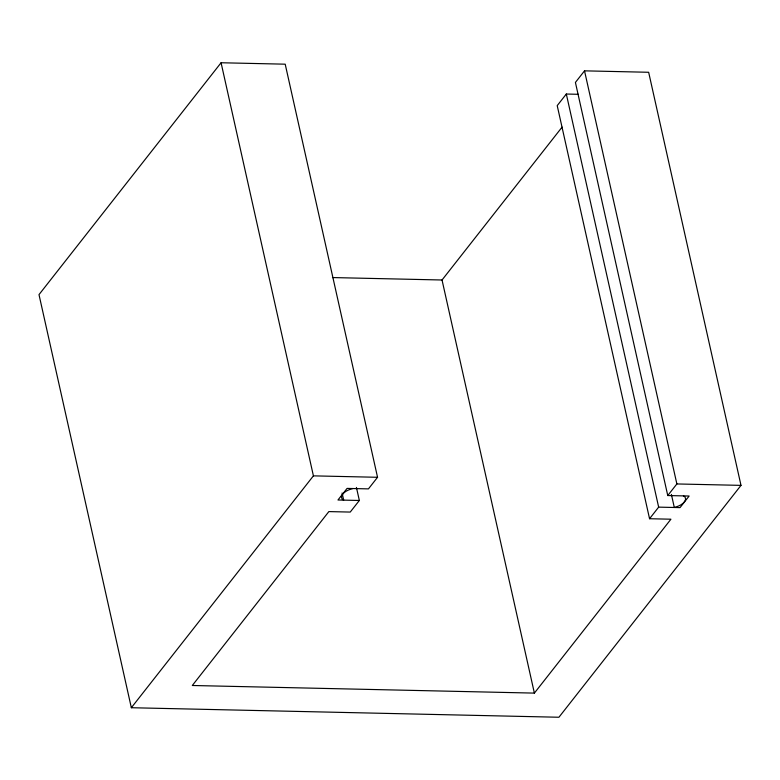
<?xml version="1.0" encoding="UTF-8"?>
<svg xmlns="http://www.w3.org/2000/svg" width="780" height="780" viewBox="0 0 780 780"><rect width="100%" height="100%" fill="white"/><g stroke="black" fill="none" stroke-linecap="round" stroke-linejoin="round"><path stroke-width="1.17" d="M359.346 500.477L337.964 500L347.071 488.407L368.443 488.885L377.549 477.292L285.207 64.184L221.072 62.751L39 294.625L131.342 707.723L558.928 717.249L741 485.374L648.658 72.277L584.522 70.843L575.416 82.436L667.758 495.544L689.14 496.022L680.033 507.614L658.651 507.136L649.555 518.729L670.927 519.207L534.378 693.108L192.309 685.493L328.858 511.592L350.24 512.07L359.346 500.477L356.421 487.422M578.36 94.302L566.319 94.029L557.212 105.622L649.555 518.729M534.378 693.108L442.036 280L562.087 127.12M131.342 707.723L313.414 475.858L221.072 62.751M667.758 495.544L676.865 483.951L584.522 70.843M352.784 488.534C348.26 489.82 342.869 491.946 341.357 496.84L342.166 499.151L343.688 500.126L342.089 493.009M332.475 277.563L442.036 280M313.414 475.858L377.549 477.292M676.865 483.951L741 485.374M683.417 495.895L684.938 496.86L685.737 499.18C684.236 504.075 678.834 506.2 674.31 507.488L671.395 494.432M566.319 94.029L658.651 507.136"/></g></svg>
